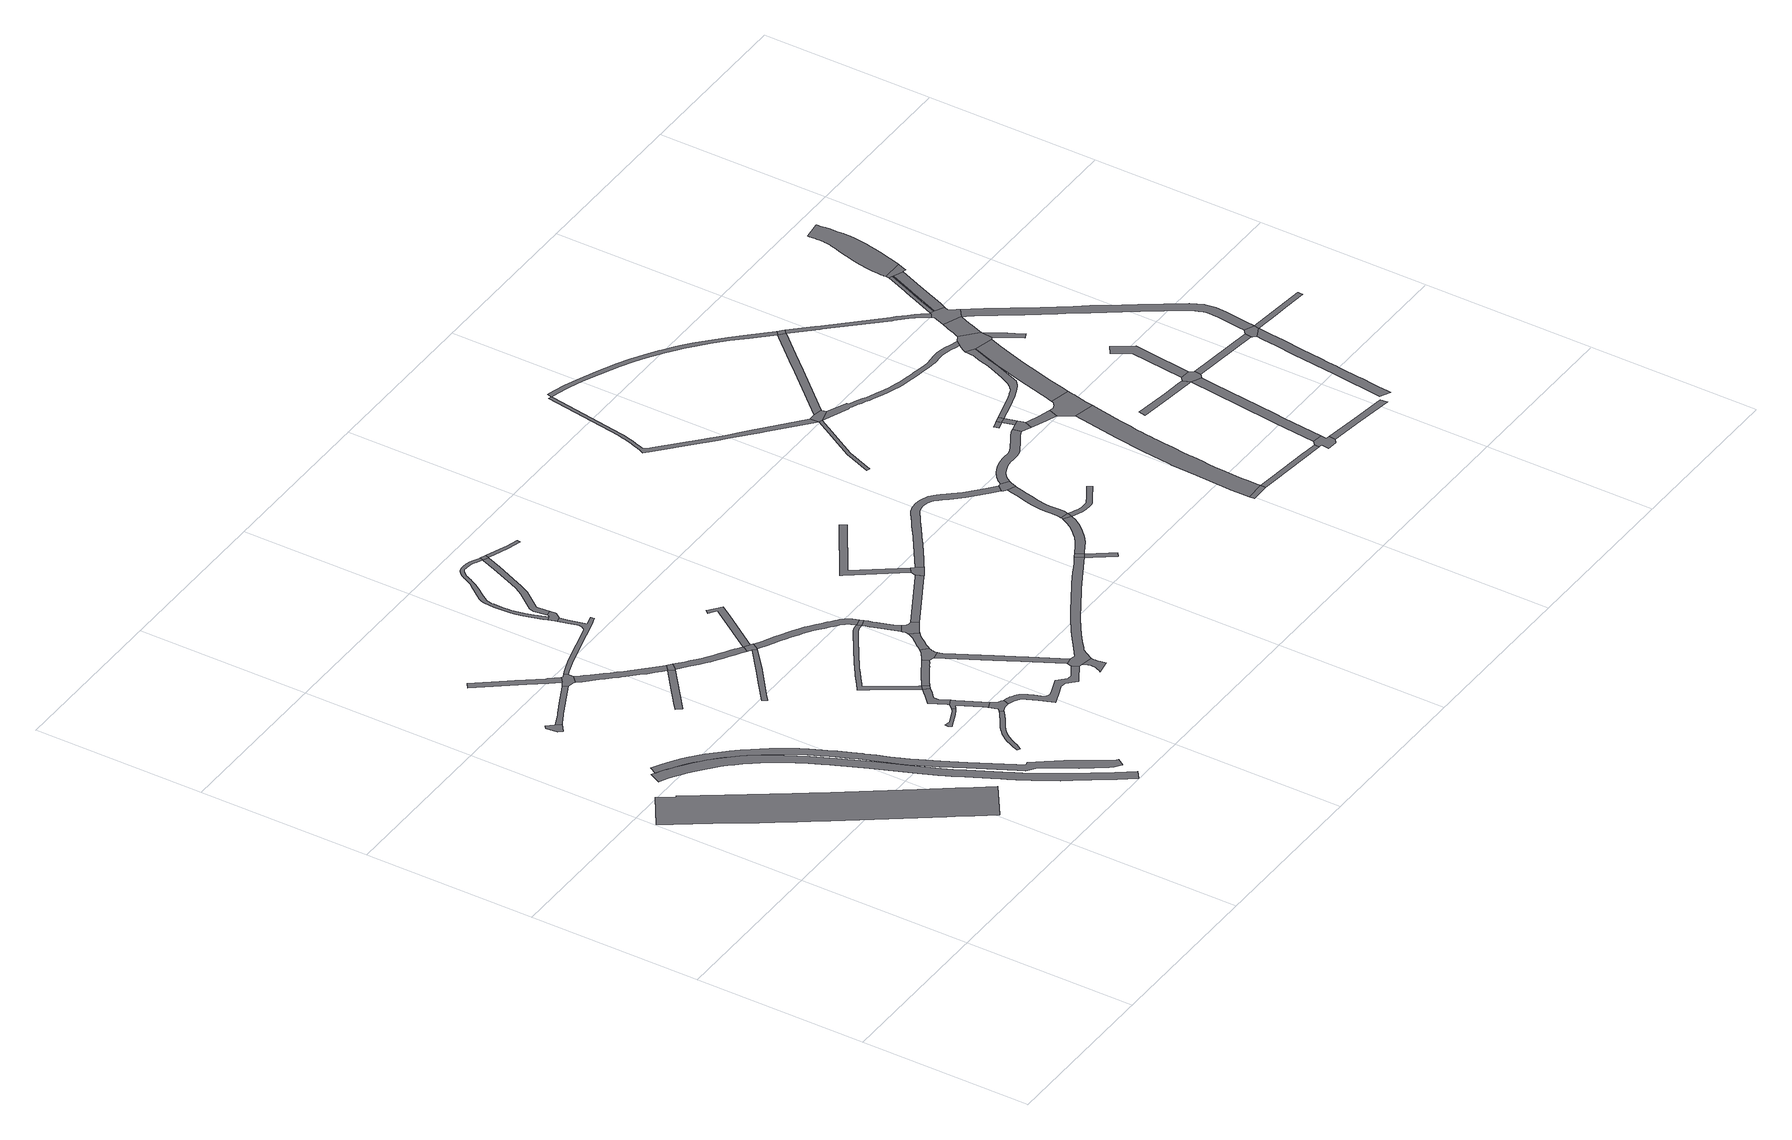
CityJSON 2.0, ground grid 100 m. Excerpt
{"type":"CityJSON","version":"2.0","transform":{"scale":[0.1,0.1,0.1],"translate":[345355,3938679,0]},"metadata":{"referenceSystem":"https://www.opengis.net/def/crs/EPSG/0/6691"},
"CityObjects":{
"road1":{"type":"Road","attributes":{"function":"1","RoadStructureAttribute.sectionType":"1"},"geometry":[{"type":"MultiSurface","lod":"1","boundaries":[[[0,1,2,3,4,5,6,7,8,9,10,11,12,13,14,15,16,17,18,19,20,21,22,23,24]]]}]},
"road2":{"type":"Road","geometry":[{"type":"MultiSurface","lod":"1","boundaries":[[[25,26,27,28,29,30]]]}]},
"road3":{"type":"Road","attributes":{"function":"1","RoadStructureAttribute.sectionType":"7"},"geometry":[{"type":"MultiSurface","lod":"1","boundaries":[[[31,32,33,34,35,36,37,38,39,40,41,42,43,44,45,46,47,48,49,50,51,52,53,54,55,56,57,58,59,60,61,62,63,64,65,66,67,68,69,70,71,72,73,74,75,76,77,78,79,80,81,82,83,84,85,86,87,88,89,90,91,92,93,94,95,96,97,98,99,100,101,102,103,104,105,106,107,108,109,110,111,112,113,114,115,116,117,118,119,120,121,122]]]}]},
"road4":{"type":"Road","attributes":{"RoadStructureAttribute.sectionType":"1"},"geometry":[{"type":"MultiSurface","lod":"1","boundaries":[[[123,124,125,126,127,128,129,130,131,132,133,134,135,136,137,138,139,140,141,142,143,144,145,146,147,148,149,150,151,152,153,154,155,156,157,158,159,160,161,162,163,164,165,166,167,168,169,170,171,172,173,174,175,176,177,178,179,180,181,182,183,184,185,186,187,188,189,190,191,192,193,194,195,196,197,198,199,200,201,202,203,204,205,206,207,208,209,210]]]}]},
"road5":{"type":"Road","attributes":{"RoadStructureAttribute.sectionType":"1"},"geometry":[{"type":"MultiSurface","lod":"1","boundaries":[[[26,211,212,213,214,215,216,217,218,219,220,27]]]}]},
"road6":{"type":"Road","attributes":{"RoadStructureAttribute.sectionType":"1"},"geometry":[{"type":"MultiSurface","lod":"1","boundaries":[[[221,222,223,224,225,226,227,228,229,230,231]]]}]},
"road7":{"type":"Road","geometry":[{"type":"MultiSurface","lod":"1","boundaries":[[[216,215,232,233,234,235,236,237,231,230]]]}]},
"road8":{"type":"Road","attributes":{"RoadStructureAttribute.sectionType":"1"},"geometry":[{"type":"MultiSurface","lod":"1","boundaries":[[[238,239,240,241,242,243,244]]]}]},
"road9":{"type":"Road","attributes":{"RoadStructureAttribute.sectionType":"1"},"geometry":[{"type":"MultiSurface","lod":"1","boundaries":[[[233,245,246,247,248,249,250,251,252,253,254,255,256,257,238,258,259,260,261,262,263,264,265,266,267,268,269,270,271,234]]]}]},
"road10":{"type":"Road","attributes":{"RoadStructureAttribute.sectionType":"1"},"geometry":[{"type":"MultiSurface","lod":"1","boundaries":[[[272,273,274,275,276,277,278,279,280,281,282,283,284,285,286,287,288,289,290,291,292,293,294,295,296,297,298,299,300,301,302,303,304,305]]]}]},
"road11":{"type":"Road","attributes":{"RoadStructureAttribute.sectionType":"1"},"geometry":[{"type":"MultiSurface","lod":"1","boundaries":[[[306,307,308,309,310,311,312,313,314,315,316,317,318]]]}]},
"road12":{"type":"Road","geometry":[{"type":"MultiSurface","lod":"1","boundaries":[[[319,320,258,238,244]]]}]},
"road13":{"type":"Road","attributes":{"RoadStructureAttribute.sectionType":"1"},"geometry":[{"type":"MultiSurface","lod":"1","boundaries":[[[321,322,323,324,325,326,327,328]]]}]},
"road14":{"type":"Road","geometry":[{"type":"MultiSurface","lod":"1","boundaries":[[[329,330,331,332,333,334,335,336,337,338,339,340,341,342,236,235,343,344,345,346,347,348,349,350,351,352,353]]]}]},
"road15":{"type":"Road","geometry":[{"type":"MultiSurface","lod":"1","boundaries":[[[317,354,355,356,357,358,359,360,361,318]]]}]},
"road16":{"type":"Road","attributes":{"RoadStructureAttribute.sectionType":"1"},"geometry":[{"type":"MultiSurface","lod":"1","boundaries":[[[362,363,364,365,361,360,366,367,368,369,370,371]]]}]},
"road17":{"type":"Road","attributes":{"RoadStructureAttribute.sectionType":"1"},"geometry":[{"type":"MultiSurface","lod":"1","boundaries":[[[372,373,374,375,376,377,378,379,380,381,382,383,384,385,320,319,386,387,388,389,390,391,392,393,394,395,396,397]]]}]},
"road18":{"type":"Road","geometry":[{"type":"MultiSurface","lod":"1","boundaries":[[[304,398,399,400,401,402,403,404,405,406,407,408,409,410,411,357,356,412,413,305]]]}]},
"road19":{"type":"Road","geometry":[{"type":"MultiSurface","lod":"1","boundaries":[[[370,414,415,371]]]}]},
"road20":{"type":"Road","geometry":[{"type":"MultiSurface","lod":"1","boundaries":[[[352,416,417,418,419,420,421,422,423,424,353]]]}]},
"road21":{"type":"Road","geometry":[{"type":"MultiSurface","lod":"1","boundaries":[[[425,372,397,321,328,426,427]]]}]},
"road22":{"type":"Road","attributes":{"RoadStructureAttribute.sectionType":"1"},"geometry":[{"type":"MultiSurface","lod":"1","boundaries":[[[428,429,430,431,432,433,434,435,436,437,438,439,440,441,442,443,444,445,446,447,448,449,450,451,452,453,371,415,454,455,456,457,458,459,460,461,462,463,464,465,466,467,468,469,470,471,472,473,474,475,476,477,478,479]]]}]},
"road23":{"type":"Road","attributes":{"RoadStructureAttribute.sectionType":"1"},"geometry":[{"type":"MultiSurface","lod":"1","boundaries":[[[414,480,481,482,483,484,485,486,487,488,489,490,491,492,493,494,495,496,497,498,499,415]]]}]},
"road24":{"type":"Road","attributes":{"RoadStructureAttribute.sectionType":"1"},"geometry":[{"type":"MultiSurface","lod":"1","boundaries":[[[402,500,501,502,503,504,505,506,507,508,509,510,511,512,513,514,515,516,517,518,519,520,521,522,523,524,525,526,527,528,529,530,531,532,533,534,535,536,537,538,539,540,541,542,543,544,545,403]]]}]},
"road25":{"type":"Road","attributes":{"RoadStructureAttribute.sectionType":"1"},"geometry":[{"type":"MultiSurface","lod":"1","boundaries":[[[546,547,548,549,550,551,552,553,554,555,556,557,558,559,560,561,562,563,564,565,566,567,568,569,570,571,572,573,574,575,576,577,578,579,580,581,582,583,584,585,586,423,422,587,588,589,590,591,592,593,594,595,596,597,598,599,600,601,602,603,604,605,606,607,608,609,610,611,612,613,614,615,616,617,618,619,620,621,622,623,624,625]]]}]},
"road26":{"type":"Road","attributes":{"RoadStructureAttribute.sectionType":"1"},"geometry":[{"type":"MultiSurface","lod":"1","boundaries":[[[626,627,628,629,630,631,632,633,372,425]]]}]},
"road27":{"type":"Road","attributes":{"RoadStructureAttribute.sectionType":"1"},"geometry":[{"type":"MultiSurface","lod":"1","boundaries":[[[634,635,636,637,638,639,640,641,419,418,642,643,644,645,646,647,648,649,650]]]}]},
"road28":{"type":"Road","geometry":[{"type":"MultiSurface","lod":"1","boundaries":[[[651,652,653,654,655,656,657,658,659,660,661,662,663,490,489,664]]]}]},
"road29":{"type":"Road","attributes":{"RoadStructureAttribute.sectionType":"1"},"geometry":[{"type":"MultiSurface","lod":"1","boundaries":[[[665,666,667,668,669,670,671,672,673,674,675,676,677,678,679,680,681,682,683,684,685,686,427,426,687,688,689,690,691,692,693,694,695,696,697,698,699,700,701,702,703,704,705,706,707,428,708]]]}]},
"road30":{"type":"Road","attributes":{"RoadStructureAttribute.sectionType":"1"},"geometry":[{"type":"MultiSurface","lod":"1","boundaries":[[[709,710,711,712,713,714,715,716,717,718,719,720,651,664]]]}]},
"road31":{"type":"Road","attributes":{"RoadStructureAttribute.sectionType":"1"},"geometry":[{"type":"MultiSurface","lod":"1","boundaries":[[[721,722,723,724,725,726,727,728,729,658,657,730,731,732,733,734,735,736,737,738,739,740,741,742]]]}]},
"road32":{"type":"Road","geometry":[{"type":"MultiSurface","lod":"1","boundaries":[[[743,744,745,746,747,748,749,750,751,752,753,754,755,756,757,758,759]]]}]},
"road33":{"type":"Road","geometry":[{"type":"MultiSurface","lod":"1","boundaries":[[[479,760,708,428]]]}]},
"road34":{"type":"Road","attributes":{"RoadStructureAttribute.sectionType":"1"},"geometry":[{"type":"MultiSurface","lod":"1","boundaries":[[[761,762,763,764,765,766,767,768,769,770,771,772,773,774,775,776,760,479]]]}]},
"road35":{"type":"Road","geometry":[{"type":"MultiSurface","lod":"1","boundaries":[[[650,649,777,778,546,625]]]}]},
"road36":{"type":"Road","geometry":[{"type":"MultiSurface","lod":"1","boundaries":[[[741,779,780,781,782,783,784,785,786,787,788,789,790,791,792,793,794,795,768,767,796,797,798,799,742]]]}]},
"road37":{"type":"Road","attributes":{"RoadStructureAttribute.sectionType":"1"},"geometry":[{"type":"MultiSurface","lod":"1","boundaries":[[[800,801,802,803,804,805,806,778,777]]]}]},
"road38":{"type":"Road","attributes":{"RoadStructureAttribute.sectionType":"1"},"geometry":[{"type":"MultiSurface","lod":"1","boundaries":[[[784,807,808,809,810,811,785]]]}]},
"road39":{"type":"Road","attributes":{"RoadStructureAttribute.sectionType":"1"},"geometry":[{"type":"MultiSurface","lod":"1","boundaries":[[[812,813,814,815,816,817,818,819,820,821,822,823,824,825,826,827,828,829,830,831,832,833,834,835,836,837,838,839,840,841,842,843,844,845,846,847,848,849,850,851,852,853,854,855,713,712,523,522,743,759]]]}]},
"road40":{"type":"Road","geometry":[{"type":"MultiSurface","lod":"1","boundaries":[[[856,810,809,857,858,859,860]]]}]},
"road41":{"type":"Road","attributes":{"RoadStructureAttribute.sectionType":"1"},"geometry":[{"type":"MultiSurface","lod":"1","boundaries":[[[861,862,863,864,865,866,856,860]]]}]},
"road42":{"type":"Road","geometry":[{"type":"MultiSurface","lod":"1","boundaries":[[[835,834,867,868]]]}]},
"road43":{"type":"Road","attributes":{"RoadStructureAttribute.sectionType":"1"},"geometry":[{"type":"MultiSurface","lod":"1","boundaries":[[[869,870,871,872,873,874,875,876,877,878,879,880,881,882,883,884,867,834]]]}]},
"road44":{"type":"Road","attributes":{"RoadStructureAttribute.sectionType":"1"},"geometry":[{"type":"MultiSurface","lod":"1","boundaries":[[[885,886,887,888,889,890,891,892,893,894,895,896,897,898,899,900,901,902,903,904,905,906,907,908,909,910,911,912,913,914,915,916,917,918,919,920,859,858,921,922,923,924,925,926,927,928,929,930,931,932,933,934,935,936,937,938,939,940,941,942,943,944,945,946,947,948,949,950,951,952,953,954,955,956,957]]]}]},
"road45":{"type":"Road","attributes":{"RoadStructureAttribute.sectionType":"1"},"geometry":[{"type":"MultiSurface","lod":"1","boundaries":[[[958,959,960,961,962,963,964,965,966,967,868,867,968,969,970,971,972,973,974,975]]]}]},
"road46":{"type":"Road","geometry":[{"type":"MultiSurface","lod":"1","boundaries":[[[976,977,978,979,958,975]]]}]},
"road47":{"type":"Road","attributes":{"RoadStructureAttribute.sectionType":"1"},"geometry":[{"type":"MultiSurface","lod":"1","boundaries":[[[980,981,982,983,984,985,986,987,978,977,988,989,990,991,992,993,994,995,996,997,998]]]}]},
"road48":{"type":"Road","attributes":{"RoadStructureAttribute.sectionType":"1"},"geometry":[{"type":"MultiSurface","lod":"1","boundaries":[[[999,1000,1001,1002,1003,1004,1005,1006,1007,1008,1009,1010,1011,1012,1013,1014,1015,1016,1017,1018,1019,1020,976,975]]]}]},
"road49":{"type":"Road","geometry":[{"type":"MultiSurface","lod":"1","boundaries":[[[997,1021,1022,1023,1024,957,956,1025,998]]]}]},
"road50":{"type":"Road","attributes":{"RoadStructureAttribute.sectionType":"1"},"geometry":[{"type":"MultiSurface","lod":"1","boundaries":[[[1026,1027,1028,1029,1030,1031]]]}]},
"road51":{"type":"Road","attributes":{"RoadStructureAttribute.sectionType":"1"},"geometry":[{"type":"MultiSurface","lod":"1","boundaries":[[[1023,1032,1033,1034,1035,1036,1037,1038,1039,1040,1041,1042,1043,1044,1045,1046,1047,1048,1049,1050,1051,1052,1053,1054,1055,1056,1057,1058,1059,1060,1061,1062,1063,1064,1065,1066,1067,1068,1069,1070,1071,1072,1073,1074,1075,1024]]]}]},
"road52":{"type":"Road","geometry":[{"type":"MultiSurface","lod":"1","boundaries":[[[1076,1077,1078,1079]]]}]},
"road53":{"type":"Road","geometry":[{"type":"MultiSurface","lod":"1","boundaries":[[[1080,1081,1082,1083,1026,1031]]]}]},
"road54":{"type":"Road","attributes":{"RoadStructureAttribute.sectionType":"1"},"geometry":[{"type":"MultiSurface","lod":"1","boundaries":[[[1084,1085,1086,1087,1088,1089,1090,1091,1092,1093,1094,1095,1096,1097,1098,1099,1100,1101,1102,1103,1104,1105,1026,1083,1106,1107,1108,1109,1110,1111,1112,1113,1114,1115,1116,1117,1118,1119,1120,1121,1122,1123,1124,1125,1126,1127,1128,1129,1130,1131,1132,1133,1134,1135,1136,1137,1138,1139,1140,1141,1142,1143,1144,1145,1146,1147,1148,1149,1150,1151,1152,1153,1154,1155,1156,1157,1158,1159,1160,1161,1162,1163,1164,1165,1166,1133]]]}]},
"road55":{"type":"Road","geometry":[{"type":"MultiSurface","lod":"1","boundaries":[[[1167,1168,1169,1170,1171,1172]]]}]},
"road56":{"type":"Road","geometry":[{"type":"MultiSurface","lod":"1","boundaries":[[[1173,1174,1175,1176,1055,1054,1177,1178]]]}]},
"road57":{"type":"Road","attributes":{"function":"3","RoadStructureAttribute.sectionType":"1"},"geometry":[{"type":"MultiSurface","lod":"1","boundaries":[[[1179,1180,1181,1182,1183,1184,1185,1186,1076,1079,1187,1188,1189,1190,1191,1192,1193,1194,1195,1196,1197,1198,1199,1200,1201,1202,1203,1204,1205,1206,1207,1208,1209,1210,1211,1212,1213,1214,1215]]]}]},
"road58":{"type":"Road","attributes":{"RoadStructureAttribute.sectionType":"1"},"geometry":[{"type":"MultiSurface","lod":"1","boundaries":[[[1216,1171,1175,1174]]]}]},
"road59":{"type":"Road","geometry":[{"type":"MultiSurface","lod":"1","boundaries":[[[1171,1216,1217,1218,1172]]]}]},
"road60":{"type":"Road","attributes":{"RoadStructureAttribute.sectionType":"1"},"geometry":[{"type":"MultiSurface","lod":"1","boundaries":[[[1219,1220,1221,1079,1078,1222,1223,1224]]]}]},
"road61":{"type":"Road","attributes":{"RoadStructureAttribute.sectionType":"1"},"geometry":[{"type":"MultiSurface","lod":"1","boundaries":[[[1177,1225,1226,1227,1228,1229,1230,1178]]]}]},
"road62":{"type":"Road","attributes":{"RoadStructureAttribute.sectionType":"1"},"geometry":[{"type":"MultiSurface","lod":"1","boundaries":[[[1231,1232,1233,1234,1235,1236,1237,1238,1239,1240,1241,1242,1243,1244,1245,1246,1247,1248,1249,1250,1251,1252,1253,1254,1255,1256,1257,1258,1259,1260,1261,1262,1263,1264,1265,1266,1267,1268,1269,1270,1271,1272,1273,1274,1275,1276,1277,1278,1279,1280,1281,1282,1283,1284,1285,1286,1287,1288,1289,1080,1031]]]}]},
"road63":{"type":"Road","geometry":[{"type":"MultiSurface","lod":"1","boundaries":[[[1290,1291,1292,1293,1294,1295,1296,1297,1227,1226,1215,1214,1298,1299,1300,1301,1302]]]}]},
"road64":{"type":"Road","geometry":[{"type":"MultiSurface","lod":"1","boundaries":[[[1223,1303,1304,1305,1306,1307,1308,1309,1310,1311,1224]]]}]},
"road65":{"type":"Road","attributes":{"RoadStructureAttribute.sectionType":"1"},"geometry":[{"type":"MultiSurface","lod":"1","boundaries":[[[1312,1313,1314,1315,1316,1317,1318,1319,1320,1321,1322,1323,1324,1325,1326,1327,1328,1329,1330,1331,1332,1333,1334,1335,1336,1337,1338,1217,1216,1339,1340,1341,1342,1343,1344,1345,1346,1347,1348,1349,1350,1351,1352,1353,1354,1355,1356,1357,1358]]]}]},
"road66":{"type":"Road","attributes":{"RoadStructureAttribute.sectionType":"1"},"geometry":[{"type":"MultiSurface","lod":"1","boundaries":[[[1359,1360,1361,1362,1363,1364,1365,1366,1367,1368,1369,1370,1371,1311,1310,1372,1373,1374,1375,1367,1376]]]}]},
"road67":{"type":"Road","attributes":{"RoadStructureAttribute.sectionType":"1"},"geometry":[{"type":"MultiSurface","lod":"1","boundaries":[[[1377,1378,1379,1082,1081,1380,1381,1382,1383,1384,1385,1386,1387,1388,1389,1390,1391,1392,1393,1394,1395,1396,1397,1398,1399,1400,1401,1382,1149]]]}]},
"road68":{"type":"Road","geometry":[{"type":"MultiSurface","lod":"1","boundaries":[[[1382,1401,1150,1149]]]}]},
"road69":{"type":"Road","attributes":{"function":"3","RoadStructureAttribute.sectionType":"1"},"geometry":[{"type":"MultiSurface","lod":"1","boundaries":[[[1402,1403,1404,1405,1406,1407,1408,1302,1301,1409,1410,1411,1412,1413,1414,1415]]]}]},
"road70":{"type":"Road","attributes":{"RoadStructureAttribute.sectionType":"1"},"geometry":[{"type":"MultiSurface","lod":"1","boundaries":[[[1416,1307,1306,1417,1418,1419]]]}]},
"road71":{"type":"Road","geometry":[{"type":"MultiSurface","lod":"1","boundaries":[[[1420,1421,1422,1261,1260,1423,1312,1358,1402,1415]]]}]},
"road72":{"type":"Road","geometry":[{"type":"MultiSurface","lod":"1","boundaries":[[[1424,1376,1367,1375,1425,1426,1427]]]}]},
"road73":{"type":"Road","attributes":{"RoadStructureAttribute.sectionType":"1"},"geometry":[{"type":"MultiSurface","lod":"1","boundaries":[[[1428,1429,1430,1431,1432,1433,1424,1427]]]}]},
"road74":{"type":"Road","attributes":{"RoadStructureAttribute.sectionType":"1"},"geometry":[{"type":"MultiSurface","lod":"1","boundaries":[[[1420,1434,1435,1436,1437,1438,1439,1421]]]}]},
"road75":{"type":"Road","geometry":[{"type":"MultiSurface","lod":"1","boundaries":[[[1440,1441,1442,1443,1444,1445,1446,1447,1448,1449,1450,1392,1391]]]}]},
"road76":{"type":"Road","attributes":{"RoadStructureAttribute.sectionType":"1"},"geometry":[{"type":"MultiSurface","lod":"1","boundaries":[[[1451,1452,1426,1425]]]}]},
"road77":{"type":"Road","attributes":{"RoadStructureAttribute.sectionType":"1"},"geometry":[{"type":"MultiSurface","lod":"1","boundaries":[[[1453,1454,1455,1456,1457,1458,1459,1460,1461,1462,1463,1464,1465,1466,1467,1468,1469,1470,1471,1472,1473,1474,1475,1476,1477,1478,1479,1480,1481,1482,1443,1442,1441,1483,1484,1485,1486,1422,1421,1487,1488,1489,1490,1491,1442,1492,1493,1494,1495,1496,1497,1498,1499,1500,1501,1502,1503,1504,1505,1506,1507,1508,1509,1510,1511,1512,1513,1514,1515,1516,1517,1518,1519,1520,1521]]]}]},
"road78":{"type":"Road","attributes":{"RoadStructureAttribute.sectionType":"1"},"geometry":[{"type":"MultiSurface","lod":"1","boundaries":[[[1522,1523,1524,1525,1526,1527,1528,1529,1530,1531,1532,1533,1534,1535,1536,1537,1538,1539,1540,1541,1542,1543,1544,1545,1546,1547]]]}]},
"road79":{"type":"Road","attributes":{"RoadStructureAttribute.sectionType":"1"},"geometry":[{"type":"MultiSurface","lod":"1","boundaries":[[[1548,1549,1550,1551,1552,1450,1449,1553,1554,1555,1556]]]}]},
"road80":{"type":"Road","attributes":{"function":"3","RoadStructureAttribute.sectionType":"7"},"geometry":[{"type":"MultiSurface","lod":"1","boundaries":[[[1557,1558,1559,1448,1447,1560,1561,1562,1563]]]}]},
"road81":{"type":"Road","geometry":[{"type":"MultiSurface","lod":"1","boundaries":[[[1562,1564,1565,1566,1567,1568,1569,1548,1556,1563]]]}]},
"road82":{"type":"Road","geometry":[{"type":"MultiSurface","lod":"1","boundaries":[[[1521,1452,1451,1570,1536,1535,1453]]]}]},
"road83":{"type":"Road","geometry":[{"type":"MultiSurface","lod":"1","boundaries":[[[1571,1572,1573,1574,1575,1576,1577,1578,1579,1580,1581,1582,1583,1584,1585,1586,1587,1588,1589,1590,1591,1592,1593,1594,1595,1596,1597,1598,1599,1600,1601,1602,1603,1604,1605,1606,1607,1608,1569,1568,1609,1610,1611,1612,1613,1614,1615,1616,1617,1618,1619,1620,1621,1622,1623,1624,1625,1626,1627,1628,1629]]]}]},
"road84":{"type":"Road","attributes":{"RoadStructureAttribute.sectionType":"1"},"geometry":[{"type":"MultiSurface","lod":"1","boundaries":[[[1535,1630,1631,1632,1633,1634,1453]]]}]}
},
"vertices":[
[10,1883,0],[57,1811,0],[170,1643,0],[277,1485,0],[304,1444,0],[393,1314,0],[413,1285,0],[495,1169,0],[513,1143,0],[856,660,0],[883,623,0],[940,543,0],[1017,439,0],[1216,578,0],[1145,675,0],[1090,752,0],[975,910,0],[844,1094,0],[720,1271,0],[657,1361,0],[607,1434,0],[413,1719,0],[271,1928,0],[263,1922,0],[204,2011,0],
[428,2709,0],[477,2745,0],[455,2774,0],[419,2813,0],[404,2800,0],[411,2732,0],
[326,2066,0],[344,2057,0],[380,2038,0],[407,2022,0],[436,2003,0],[468,1981,0],[498,1959,0],[531,1932,0],[573,1896,0],[603,1869,0],[630,1842,0],[655,1815,0],[683,1784,0],[714,1746,0],[739,1714,0],[765,1678,0],[795,1632,0],[804,1617,0],[836,1558,0],[866,1500,0],[896,1440,0],[903,1425,0],[926,1376,0],[938,1348,0],[962,1295,0],[996,1213,0],[1043,1097,0],[1081,1007,0],[1135,885,0],[1137,880,0],[1163,823,0],[1194,761,0],[1255,640,0],[1278,595,0],[1292,568,0],[1315,526,0],[1353,458,0],[1387,399,0],[1396,384,0],[1429,330,0],[1463,278,0],[1517,199,0],[1566,129,0],[1593,91,0],[1656,2,0],[1705,37,0],[1642,126,0],[1638,131,0],[1566,233,0],[1513,311,0],[1480,362,0],[1447,415,0],[1405,488,0],[1380,533,0],[1367,555,0],[1365,558,0],[1360,569,0],[1335,615,0],[1331,623,0],[1247,788,0],[1217,849,0],[1192,905,0],[1137,1031,0],[1099,1120,0],[1052,1237,0],[1017,1318,0],[1012,1329,0],[980,1401,0],[963,1438,0],[950,1466,0],[920,1527,0],[889,1586,0],[856,1646,0],[829,1692,0],[805,1731,0],[781,1766,0],[757,1799,0],[733,1830,0],[702,1866,0],[672,1898,0],[643,1928,0],[614,1955,0],[585,1980,0],[554,2005,0],[519,2031,0],[478,2059,0],[440,2085,0],[426,2093,0],[403,2107,0],[378,2120,0],[373,2123,0],[357,2131,0],
[424,2096,0],[433,2091,0],[463,2072,0],[494,2052,0],[528,2028,0],[556,2007,0],[587,1981,0],[618,1954,0],[650,1923,0],[678,1894,0],[703,1866,0],[740,1823,0],[772,1784,0],[800,1746,0],[827,1707,0],[857,1663,0],[889,1612,0],[905,1584,0],[926,1543,0],[955,1484,0],[975,1441,0],[988,1413,0],[1016,1346,0],[1025,1326,0],[1042,1285,0],[1064,1227,0],[1089,1161,0],[1109,1108,0],[1128,1064,0],[1148,1021,0],[1199,918,0],[1263,795,0],[1386,563,0],[1393,549,0],[1405,527,0],[1450,493,0],[1463,479,0],[1499,421,0],[1569,306,0],[1657,179,0],[1675,160,0],[1709,134,0],[1710,133,0],[1741,174,0],[1733,182,0],[1720,196,0],[1701,219,0],[1684,247,0],[1585,408,0],[1525,483,0],[1523,486,0],[1468,557,0],[1449,550,0],[1425,597,0],[1308,818,0],[1244,941,0],[1193,1043,0],[1174,1084,0],[1155,1127,0],[1135,1178,0],[1111,1245,0],[1088,1303,0],[1085,1311,0],[1062,1366,0],[1033,1433,0],[1025,1452,0],[1000,1506,0],[971,1565,0],[949,1608,0],[931,1638,0],[899,1690,0],[869,1736,0],[840,1776,0],[811,1814,0],[778,1855,0],[741,1899,0],[715,1928,0],[685,1959,0],[652,1990,0],[619,2019,0],[599,2036,0],[587,2046,0],[557,2069,0],[522,2093,0],[490,2115,0],[449,2139,0],[404,2165,0],[379,2121,0],
[484,2750,0],[548,2783,0],[556,2788,0],[574,2797,0],[767,2892,0],[752,2920,0],[706,2896,0],[622,2854,0],[542,2814,0],[534,2809,0],
[767,3017,0],[763,3022,0],[700,3103,0],[664,3149,0],[641,3179,0],[513,3343,0],[482,3319,0],[667,3080,0],[737,2991,0],[780,2935,0],[813,2963,0],
[807,2886,0],[814,2878,0],[852,2915,0],[855,2947,0],[846,2970,0],[819,2956,0],
[1153,2533,0],[1024,2431,0],[973,2390,0],[935,2360,0],[891,2324,0],[916,2293,0],[1178,2502,0],
[840,2852,0],[915,2775,0],[923,2766,0],[947,2739,0],[972,2713,0],[980,2704,0],[996,2688,0],[1021,2662,0],[1048,2635,0],[1069,2613,0],[1075,2607,0],[1103,2580,0],[1131,2553,0],[1187,2563,0],[1162,2586,0],[1134,2612,0],[1107,2639,0],[1080,2666,0],[1053,2694,0],[1029,2719,0],[1004,2744,0],[980,2770,0],[957,2796,0],[927,2830,0],[897,2865,0],[890,2874,0],[879,2886,0],
[1752,903,0],[1730,887,0],[1705,870,0],[1676,852,0],[1656,838,0],[1633,820,0],[1618,807,0],[1605,794,0],[1592,777,0],[1580,760,0],[1569,740,0],[1557,717,0],[1555,712,0],[1545,690,0],[1533,659,0],[1547,650,0],[1568,680,0],[1579,706,0],[1591,728,0],[1602,747,0],[1612,762,0],[1615,766,0],[1624,777,0],[1635,789,0],[1649,801,0],[1670,817,0],[1685,828,0],[1690,831,0],[1719,849,0],[1745,867,0],[1767,884,0],[1777,892,0],[1778,893,0],[1762,912,0],
[1639,1119,0],[1630,1113,0],[1555,1079,0],[1544,1077,0],[1516,1082,0],[1516,1064,0],[1524,1046,0],[1549,1058,0],[1601,1078,0],[1644,1099,0],[1653,1105,0],[1661,1111,0],[1650,1128,0],
[1183,2507,0],[1213,2541,0],
[1532,2259,0],[1396,2150,0],[1298,2073,0],[1192,1990,0],[1211,1966,0],[1232,1983,0],[1415,2126,0],[1548,2240,0],
[1224,3179,0],[1237,3132,0],[1237,3120,0],[1237,3115,0],[1235,3103,0],[1233,3099,0],[1228,3090,0],[1225,3085,0],[1217,3080,0],[1195,3074,0],[1090,3047,0],[1058,3038,0],[956,3011,0],[872,2980,0],[880,2957,0],[964,2987,0],[1014,3000,0],[1096,3022,0],[1274,3068,0],[1331,3089,0],[1325,3108,0],[1270,3093,0],[1246,3198,0],[1236,3242,0],[1208,3234,0],
[1687,1129,0],[1750,1001,0],[1759,977,0],[1799,992,0],[1741,1110,0],[1721,1151,0],[1711,1173,0],[1675,1155,0],
[1692,1323,0],[1670,1302,0],[1625,1258,0],[1671,1164,0],[1682,1231,0],[1685,1261,0],[1698,1273,0],[1720,1294,0],[1741,1314,0],[1712,1342,0],
[1529,2314,0],[1504,2331,0],[1490,2341,0],[1475,2350,0],[1446,2369,0],[1416,2387,0],[1408,2392,0],[1387,2405,0],[1359,2424,0],[1335,2441,0],[1312,2459,0],[1289,2478,0],[1265,2497,0],[1239,2519,0],[1210,2484,0],[1237,2462,0],[1260,2443,0],[1284,2424,0],[1309,2405,0],[1333,2387,0],[1363,2367,0],[1392,2349,0],[1422,2330,0],[1451,2312,0],[1479,2294,0],[1508,2275,0],
[1792,901,0],[1798,903,0],[1809,905,0],[1826,906,0],[1840,905,0],[1854,942,0],[1848,945,0],[1842,948,0],[1836,951,0],[1831,954,0],[1829,955,0],[1822,962,0],[1814,972,0],[1806,982,0],[1778,926,0],[1773,922,0],
[1761,1331,0],[1735,1362,0],
[1260,3275,0],[1262,3283,0],[1260,3310,0],[1227,3309,0],[1226,3300,0],[1223,3296,0],[1217,3290,0],[1192,3281,0],[1205,3246,0],
[1563,2292,0],[1554,2245,0],[1578,2283,0],
[1999,1922,0],[1987,1920,0],[1974,1918,0],[1960,1915,0],[1946,1910,0],[1936,1905,0],[1927,1898,0],[1918,1892,0],[1910,1887,0],[1888,1872,0],[1881,1868,0],[1865,1857,0],[1843,1843,0],[1833,1837,0],[1820,1828,0],[1814,1824,0],[1785,1805,0],[1750,1782,0],[1716,1759,0],[1681,1735,0],[1644,1708,0],[1633,1700,0],[1608,1681,0],[1571,1653,0],[1529,1622,0],[1563,1570,0],[1728,1373,0],[1629,1523,0],[1594,1577,0],[1566,1619,0],[1586,1633,0],[1622,1661,0],[1659,1688,0],[1662,1690,0],[1696,1715,0],[1730,1738,0],[1764,1761,0],[1799,1784,0],[1818,1797,0],[1834,1807,0],[1856,1822,0],[1879,1837,0],[1901,1851,0],[1924,1866,0],[1933,1872,0],[1941,1878,0],[1949,1883,0],[1956,1887,0],[1967,1891,0],[1978,1893,0],[1991,1895,0],[2008,1898,0],
[1763,1333,0],[1785,1348,0],[1808,1364,0],[1833,1379,0],[1858,1395,0],[1879,1407,0],[1896,1417,0],[1900,1420,0],[1922,1433,0],[1941,1446,0],[1922,1481,0],[1901,1467,0],[1886,1458,0],[1880,1454,0],[1858,1442,0],[1837,1429,0],[1812,1413,0],[1787,1398,0],[1762,1381,0],[1738,1364,0],
[1852,901,0],[1864,897,0],[1873,895,0],[1879,893,0],[1888,888,0],[1897,883,0],[1904,878,0],[1909,874,0],[1914,868,0],[1919,859,0],[1925,847,0],[1931,835,0],[1937,820,0],[1943,805,0],[1949,789,0],[1979,706,0],[2063,739,0],[2102,753,0],[2112,757,0],[2142,752,0],[2196,704,0],[2210,712,0],[2304,768,0],[2286,804,0],[2213,760,0],[2190,762,0],[2164,786,0],[2137,810,0],[2054,778,0],[2022,766,0],[1995,778,0],[1986,802,0],[1980,819,0],[1974,835,0],[1967,851,0],[1961,865,0],[1954,878,0],[1947,890,0],[1938,902,0],[1929,910,0],[1918,917,0],[1906,924,0],[1895,930,0],[1885,933,0],[1875,936,0],[1864,939,0],
[1455,3856,0],[1450,3858,0],[1412,3877,0],[1397,3884,0],[1372,3889,0],[1352,3891,0],[1348,3891,0],[1326,3891,0],[1312,3887,0],[1301,3880,0],[1293,3872,0],[1285,3864,0],[1278,3856,0],[1272,3846,0],[1267,3837,0],[1263,3828,0],[1259,3819,0],[1254,3809,0],[1252,3806,0],[1249,3799,0],[1244,3790,0],[1239,3781,0],[1232,3771,0],[1229,3768,0],[1223,3761,0],[1214,3750,0],[1205,3740,0],[1199,3733,0],[1155,3674,0],[1146,3656,0],[1140,3642,0],[1139,3629,0],[1135,3572,0],[1142,3476,0],[1142,3475,0],[1146,3446,0],[1155,3407,0],[1161,3380,0],[1165,3363,0],[1183,3306,0],[1188,3293,0],[1189,3365,0],[1183,3381,0],[1174,3411,0],[1167,3446,0],[1161,3483,0],[1160,3498,0],[1158,3538,0],[1158,3589,0],[1158,3596,0],[1161,3619,0],[1162,3623,0],[1165,3631,0],[1168,3640,0],[1196,3683,0],[1227,3722,0],[1240,3742,0],[1244,3749,0],[1258,3773,0],[1260,3777,0],[1261,3780,0],[1267,3790,0],[1272,3800,0],[1276,3810,0],[1281,3819,0],[1285,3828,0],[1289,3836,0],[1295,3844,0],[1300,3851,0],[1307,3858,0],[1313,3864,0],[1320,3868,0],[1329,3871,0],[1343,3871,0],[1351,3871,0],[1369,3869,0],[1390,3864,0],[1403,3858,0],[1413,3852,0],[1447,3836,0],
[1714,2508,0],[1765,2581,0],[1695,2637,0],[1691,2640,0],[1675,2620,0],[1700,2601,0],[1719,2586,0],[1705,2565,0],
[1446,3834,0],[1410,3745,0],[1349,3601,0],[1334,3567,0],[1307,3518,0],[1222,3410,0],[1217,3400,0],[1216,3384,0],[1251,3385,0],[1252,3391,0],[1252,3392,0],[1336,3498,0],[1366,3552,0],[1379,3584,0],[1442,3731,0],[1478,3821,0],[1447,3834,0],
[2017,1447,0],[2016,1451,0],[2016,1461,0],[2018,1471,0],[2020,1481,0],[2022,1490,0],[2027,1501,0],[1988,1534,0],[1985,1530,0],[1970,1515,0],[1958,1506,0],[1946,1497,0],[1934,1489,0],[1969,1439,0],
[2035,1951,0],[2027,1968,0],[2018,1985,0],[2008,2001,0],[1991,2020,0],[1984,2026,0],[1973,2035,0],[1955,2049,0],[1937,2062,0],[1914,2081,0],[1890,2100,0],[1865,2119,0],[1840,2137,0],[1812,2155,0],[1783,2171,0],[1761,2183,0],[1754,2187,0],[1726,2203,0],[1691,2222,0],[1656,2240,0],[1622,2257,0],[1589,2276,0],[1567,2237,0],[1601,2218,0],[1636,2200,0],[1670,2182,0],[1704,2164,0],[1732,2148,0],[1760,2132,0],[1770,2127,0],[1788,2116,0],[1815,2099,0],[1839,2082,0],[1862,2065,0],[1886,2046,0],[1909,2027,0],[1927,2013,0],[1945,2000,0],[1960,1987,0],[1972,1974,0],[1980,1962,0],[1987,1948,0],[1994,1933,0],[2042,1935,0],
[2029,1329,0],[2115,1169,0],[2183,1043,0],[2295,834,0],[2336,843,0],[2234,1032,0],[2228,1044,0],[2149,1189,0],[2025,1421,0],[2022,1428,0],[2020,1436,0],[2018,1444,0],
[2071,1650,0],[2067,1642,0],[2063,1634,0],[2055,1620,0],[2046,1607,0],[2036,1594,0],[2026,1581,0],[2013,1564,0],[1999,1547,0],[2032,1511,0],[2039,1521,0],[2044,1532,0],[2048,1537,0],[2061,1554,0],[2071,1566,0],[2082,1580,0],[2091,1593,0],[2100,1601,0],[2102,1602,0],[2112,1612,0],[2113,1613,0],[2074,1659,0],
[2329,765,0],[2339,746,0],[2341,738,0],[2343,729,0],[2344,720,0],[2344,709,0],[2342,699,0],[2340,689,0],[2337,679,0],[2330,665,0],[2322,652,0],[2404,669,0],[2397,701,0],[2396,714,0],[2394,727,0],[2394,740,0],[2395,752,0],
[2050,1912,0],
[2013,1878,0],[2019,1856,0],[2026,1833,0],[2037,1799,0],[2049,1765,0],[2061,1732,0],[2073,1699,0],[2115,1725,0],[2111,1731,0],[2106,1738,0],[2103,1747,0],[2091,1781,0],[2080,1814,0],[2069,1846,0],[2063,1868,0],[2057,1890,0],
[1480,3824,0],[1487,3844,0],
[2123,1621,0],[2134,1629,0],[2147,1638,0],[2160,1646,0],[2173,1654,0],[2187,1661,0],[2165,1701,0],[2159,1700,0],[2153,1699,0],[2147,1699,0],[2142,1700,0],[2138,1702,0],[2133,1705,0],[2129,1708,0],[2125,1712,0],[2120,1718,0],[2115,1724,0],[2074,1691,0],[2075,1683,0],[2076,1675,0],[2076,1667,0],
[1516,3811,0],[1595,3781,0],[1607,3778,0],[1678,3756,0],[1682,3775,0],[1610,3798,0],[1602,3800,0],
[2331,1741,0],[2527,1848,0],[2536,1853,0],[2520,1896,0],[2505,1887,0],
[2399,763,0],[2405,773,0],[2411,782,0],[2418,794,0],[2435,823,0],[2450,834,0],[2495,870,0],[2541,904,0],[2586,937,0],[2609,951,0],[2633,968,0],[2682,999,0],[2731,1029,0],[2780,1059,0],[2823,1084,0],[2866,1109,0],[2909,1134,0],[2953,1159,0],[2991,1180,0],[3023,1197,0],[3029,1201,0],[3068,1222,0],[3105,1243,0],[3081,1287,0],[3043,1265,0],[3005,1244,0],[2988,1235,0],[2966,1224,0],[2928,1202,0],[2885,1178,0],[2841,1153,0],[2798,1127,0],[2754,1101,0],[2705,1071,0],[2655,1041,0],[2606,1010,0],[2558,978,0],[2541,966,0],[2511,944,0],[2465,909,0],[2444,893,0],[2419,874,0],[2367,834,0],[2366,834,0],
[2526,1923,0],[2565,1869,0],[2597,1891,0],[2571,1928,0],[2558,1946,0],
[2366,2208,0],[2693,2416,0],[2671,2450,0],[2309,2219,0],[2308,2218,0],[2317,2207,0],
[3131,1258,0],[3107,1301,0],
[3117,1226,0],[3129,1207,0],[3142,1189,0],[3155,1171,0],[3168,1153,0],[3181,1135,0],[3193,1118,0],[3206,1100,0],[3230,1118,0],[3218,1136,0],[3205,1153,0],[3192,1170,0],[3179,1188,0],[3167,1206,0],[3154,1224,0],[3141,1243,0],
[3337,1982,0],[3292,2021,0],[3247,2062,0],[3205,2105,0],[3205,2106,0],[3192,2120,0],[3188,2125,0],[3180,2135,0],[3167,2150,0],[3154,2164,0],[3143,2175,0],[3132,2185,0],[3120,2194,0],[3108,2201,0],[3095,2207,0],[3082,2211,0],[3068,2214,0],[3054,2216,0],[3040,2217,0],[3026,2217,0],[3012,2216,0],[2998,2215,0],[2986,2210,0],[2970,2205,0],[2945,2190,0],[2919,2172,0],[2895,2154,0],[2866,2135,0],[2860,2131,0],[2839,2115,0],[2811,2094,0],[2793,2081,0],[2784,2074,0],[2732,2038,0],[2680,2002,0],[2627,1966,0],[2608,1899,0],[2653,1929,0],[2705,1965,0],[2758,2001,0],[2761,2003,0],[2810,2038,0],[2838,2058,0],[2844,2063,0],[2865,2078,0],[2892,2098,0],[2920,2117,0],[2946,2135,0],[2969,2152,0],[2989,2164,0],[3008,2171,0],[3016,2172,0],[3027,2172,0],[3037,2172,0],[3049,2171,0],[3060,2169,0],[3071,2167,0],[3080,2164,0],[3087,2161,0],[3095,2157,0],[3103,2151,0],[3112,2142,0],[3122,2132,0],[3134,2120,0],[3145,2106,0],[3158,2091,0],[3160,2089,0],[3172,2074,0],[3216,2030,0],[3262,1988,0],[3307,1948,0],[3358,1902,0],[3388,1936,0],
[3325,1511,0],[3309,1475,0],[3289,1447,0],[3284,1439,0],[3254,1406,0],[3237,1389,0],[3223,1375,0],[3190,1350,0],[3155,1328,0],[3118,1308,0],[3142,1264,0],[3180,1285,0],[3219,1309,0],[3256,1338,0],[3290,1371,0],[3323,1408,0],[3352,1450,0],[3368,1484,0],
[3379,1513,0],[3377,1514,0],[3328,1523,0],[3327,1513,0],
[3377,1855,0],[3368,1816,0],[3355,1762,0],[3343,1709,0],[3334,1655,0],[3332,1619,0],[3333,1583,0],[3333,1547,0],[3383,1542,0],[3383,1583,0],[3383,1619,0],[3384,1650,0],[3392,1700,0],[3403,1751,0],[3415,1799,0],[3416,1804,0],[3429,1858,0],[3430,1861,0],[3383,1880,0],
[3387,1474,0],[3408,1465,0],[3427,1458,0],[3446,1453,0],[3462,1451,0],[3484,1450,0],[3502,1451,0],[3518,1454,0],[3529,1460,0],[3558,1478,0],[3641,1529,0],[3625,1554,0],[3543,1503,0],[3514,1486,0],[3508,1483,0],[3499,1481,0],[3484,1480,0],[3465,1481,0],[3452,1483,0],[3435,1487,0],[3419,1493,0],[3400,1501,0],
[3440,1886,0],[3443,1893,0],[3451,1910,0],[3410,1939,0],[3367,1894,0],
[3363,3007,0],[3203,2738,0],[3140,2581,0],[3159,2574,0],[3221,2730,0],[3382,3000,0],
[3464,1932,0],[3481,1951,0],[3500,1965,0],[3522,1976,0],[3545,1984,0],[3569,1991,0],[3594,1994,0],[3621,1994,0],[3647,1993,0],[3662,1995,0],[3669,1996,0],[3673,1997,0],[3697,2006,0],[3720,2018,0],[3743,2031,0],[3765,2044,0],[3780,2053,0],[3783,2055,0],[3795,2063,0],[3810,2072,0],[3826,2079,0],[3835,2083,0],[3845,2086,0],[3833,2133,0],[3821,2130,0],[3808,2126,0],[3787,2116,0],[3769,2105,0],[3754,2096,0],[3740,2087,0],[3717,2074,0],[3710,2070,0],[3696,2061,0],[3676,2051,0],[3661,2046,0],[3644,2043,0],[3622,2044,0],[3592,2044,0],[3559,2040,0],[3530,2032,0],[3502,2022,0],[3474,2008,0],[3447,1988,0],[3424,1962,0],
[3994,801,0],[3995,771,0],[4104,774,0],[4105,805,0],
[3457,3020,0],[3450,3050,0],[3399,3061,0],[3357,3057,0],
[2793,4283,0],[2716,3813,0],[2712,3798,0],[2709,3782,0],[2705,3767,0],[2701,3752,0],[2696,3733,0],[2690,3714,0],[2683,3695,0],[2677,3677,0],[2674,3669,0],[2670,3661,0],[2667,3653,0],[2658,3631,0],[2683,3607,0],[2880,3425,0],[2917,3392,0],[2954,3360,0],[2991,3327,0],[3013,3308,0],[3121,3214,0],[3149,3189,0],[3175,3213,0],[3130,3250,0],[3056,3311,0],[3048,3318,0],[3011,3350,0],[2974,3382,0],[2937,3415,0],[2925,3425,0],[2723,3612,0],[2701,3632,0],[2697,3635,0],[2695,3638,0],[2692,3642,0],[2691,3646,0],[2690,3651,0],[2689,3655,0],[2692,3662,0],[2695,3670,0],[2702,3689,0],[2709,3708,0],[2715,3727,0],[2720,3746,0],[2724,3762,0],[2728,3778,0],[2732,3794,0],[2735,3810,0],[2811,4272,0],[2812,4278,0],[2853,4267,0],[2928,4246,0],[3014,4214,0],[3107,4173,0],[3218,4119,0],[3286,4084,0],[3351,4046,0],[3423,4000,0],[3437,3989,0],[3495,3946,0],[3521,3926,0],[3566,3889,0],[3630,3834,0],[3704,3763,0],[3774,3690,0],[3878,3582,0],[3900,3603,0],[3795,3711,0],[3725,3785,0],[3650,3856,0],[3585,3912,0],[3544,3946,0],[3514,3970,0],[3453,4014,0],[3440,4024,0],[3367,4072,0],[3301,4111,0],[3232,4146,0],[3119,4200,0],[3025,4241,0],[2938,4275,0],[2860,4296,0],[2820,4307,0],
[3834,2237,0],[3802,2229,0],[3810,2200,0],[3842,2209,0],[3857,2213,0],[3849,2242,0],
[3918,2122,0],[3910,2153,0],[3873,2143,0],[3843,2136,0],[3900,2064,0],[3920,2113,0],
[4058,1646,0],[4030,1467,0],[4013,1295,0],[4012,1286,0],[4003,1126,0],[3993,922,0],[3993,915,0],[3993,848,0],[4105,822,0],[4106,852,0],[4106,882,0],[4107,911,0],[4108,941,0],[4108,956,0],[4110,1001,0],[4112,1045,0],[4114,1090,0],[4117,1126,0],[4121,1162,0],[4124,1198,0],[4128,1233,0],[4128,1235,0],[4134,1293,0],[4141,1350,0],[4146,1399,0],[4147,1408,0],[4154,1466,0],[4154,1475,0],[4158,1504,0],[4161,1534,0],[4166,1565,0],[4170,1595,0],[4178,1640,0],[4189,1707,0],[4209,1823,0],[4224,1896,0],[4102,1921,0],
[3892,2222,0],
[3884,2251,0],[3865,2246,0],
[4486,762,0],[4446,767,0],[4187,795,0],[4185,765,0],[4542,726,0],[4546,756,0],
[3989,2028,0],[4051,2003,0],[4071,2058,0],[4029,2071,0],[4012,2077,0],[3929,2106,0],
[3534,2936,0],[3550,2936,0],[3560,2932,0],[3592,2917,0],[3613,2906,0],[3635,2896,0],[3656,2885,0],[3678,2875,0],[3716,2859,0],[3755,2844,0],[3758,2843,0],[3794,2830,0],[3834,2818,0],[3870,2809,0],[3907,2801,0],[3944,2795,0],[3981,2788,0],[3997,2786,0],[4019,2782,0],[4058,2777,0],[4096,2772,0],[4103,2771,0],[4123,2772,0],[4143,2774,0],[4163,2775,0],[4182,2775,0],[4211,2770,0],[4239,2763,0],[4267,2754,0],[4297,2745,0],[4319,2775,0],[4277,2787,0],[4249,2796,0],[4218,2805,0],[4185,2810,0],[4183,2810,0],[4162,2810,0],[4140,2809,0],[4120,2807,0],[4079,2804,0],[4062,2807,0],[4024,2812,0],[3993,2817,0],[3986,2818,0],[3950,2824,0],[3913,2831,0],[3877,2838,0],[3842,2847,0],[3803,2859,0],[3778,2868,0],[3765,2872,0],[3727,2887,0],[3690,2903,0],[3669,2912,0],[3648,2923,0],[3627,2933,0],[3605,2944,0],[3574,2958,0],[3569,2970,0],
[4139,2081,0],[4133,2074,0],[4126,2068,0],[4122,2064,0],[4107,2057,0],[4100,2055,0],[4093,2055,0],[4088,2055,0],[4233,1943,0],[4252,2028,0],[4252,2030,0],[4260,2066,0],[4144,2093,0],
[4563,724,0],[4558,679,0],[4617,672,0],[4641,690,0],[4646,730,0],[4624,733,0],[4626,753,0],[4628,767,0],[4568,774,0],
[4266,2692,0],[4263,2685,0],[4262,2676,0],[4261,2650,0],[4259,2641,0],[4242,2585,0],[4224,2528,0],[4213,2497,0],[4205,2475,0],[4192,2442,0],[4179,2413,0],[4161,2380,0],[4149,2359,0],[4142,2350,0],[4142,2349,0],[4130,2337,0],[4113,2321,0],[4103,2317,0],[4080,2308,0],[4071,2305,0],[4056,2299,0],[4055,2298,0],[4024,2289,0],[3992,2280,0],[3960,2272,0],[3928,2263,0],[3897,2255,0],[3904,2226,0],[3936,2234,0],[3968,2243,0],[4000,2251,0],[4033,2260,0],[4058,2268,0],[4066,2270,0],[4091,2280,0],[4112,2289,0],[4114,2289,0],[4138,2299,0],[4155,2307,0],[4156,2308,0],[4170,2316,0],[4194,2339,0],[4201,2357,0],[4248,2482,0],[4273,2557,0],[4298,2623,0],[4313,2661,0],
[4629,1622,0],[4505,1636,0],[4439,1645,0],[4304,1664,0],[4296,1622,0],[4397,1609,0],[4501,1596,0],[4653,1579,0],[4664,1577,0],[4662,1562,0],[4646,1429,0],[4601,1055,0],[4596,1021,0],[4656,1014,0],[4663,1069,0],[4711,1470,0],[4721,1549,0],[4648,1620,0],
[3861,3564,0],[3725,3416,0],[3654,3338,0],[3689,3310,0],[3786,3415,0],[3909,3549,0],[4032,3422,0],[4040,3414,0],[4291,3149,0],[4296,3144,0],[4351,3087,0],[4374,3062,0],[4395,3036,0],[4419,3001,0],[4422,2996,0],[4448,3012,0],[4445,3017,0],[4419,3054,0],[4397,3081,0],[4373,3107,0],[4332,3150,0],[4313,3170,0],[4061,3434,0],[4040,3457,0],[3931,3570,0],
[4316,2660,0],[4313,2652,0],[4281,2557,0],[4256,2490,0],[4210,2338,0],[4165,2164,0],[4152,2118,0],[4272,2115,0],[4290,2187,0],[4320,2297,0],[4347,2388,0],[4379,2493,0],[4401,2562,0],[4426,2632,0],
[4848,702,0],[4843,663,0],[5056,634,0],[5049,675,0],
[4442,2642,0],[4448,2710,0],[4356,2793,0],[4275,2710,0],
[4671,1638,0],[4744,1568,0],[4750,1608,0],[4731,1632,0],
[4764,1906,0],[4773,1977,0],[4698,2089,0],[4648,2055,0],[4710,1962,0],[4697,1854,0],
[4481,2576,0],[4530,2495,0],[4552,2506,0],[4559,2509,0],[4552,2524,0],[4516,2597,0],
[4430,2983,0],[4402,2912,0],[4509,2870,0],[4558,2905,0],[4547,2920,0],[4542,2927,0],[4520,2957,0],[4531,2982,0],[4477,3008,0],[4470,3012,0],[4451,3020,0],
[5154,1521,0],[5159,1561,0],
[5240,1556,0],[5241,1568,0],[5246,1604,0],[5256,1682,0],[5259,1702,0],[5262,1722,0],[5264,1743,0],[5266,1763,0],[5267,1785,0],[5267,1808,0],[5266,1831,0],[5263,1853,0],[5257,1871,0],[5250,1889,0],[5241,1906,0],[5226,1941,0],[5080,2154,0],[5078,2158,0],[5032,2225,0],[4985,2293,0],[4939,2361,0],[4890,2430,0],[4841,2499,0],[4793,2568,0],[4744,2638,0],[4705,2694,0],[4667,2750,0],[4629,2805,0],[4590,2861,0],[4574,2883,0],[4388,2875,0],[4378,2851,0],[4369,2826,0],[4359,2801,0],[4454,2726,0],[4467,2761,0],[4476,2785,0],[4485,2809,0],[4494,2832,0],[4525,2848,0],[4541,2826,0],[4548,2815,0],[4580,2771,0],[4618,2716,0],[4656,2660,0],[4695,2603,0],[4743,2534,0],[4792,2465,0],[4841,2396,0],[4889,2326,0],[4936,2259,0],[4982,2192,0],[5028,2124,0],[5033,2117,0],[5173,1911,0],[5187,1881,0],[5195,1864,0],[5201,1850,0],[5204,1840,0],[5206,1825,0],[5207,1808,0],[5207,1788,0],[5206,1767,0],[5204,1748,0],[5202,1730,0],[5199,1710,0],[5197,1690,0],[5187,1611,0],[5183,1581,0],
[5134,684,0],[5141,747,0],[5145,780,0],[5154,850,0],[5157,875,0],[5171,998,0],[5174,1019,0],[5180,1071,0],[5186,1122,0],[5201,1245,0],[5216,1368,0],[5226,1446,0],[5236,1525,0],[5236,1527,0],[5172,1497,0],[5169,1474,0],[5166,1454,0],[5157,1375,0],[5141,1252,0],[5126,1129,0],[5116,1041,0],[5112,1006,0],[5097,882,0],[5086,787,0],[5075,694,0],[5131,663,0],
[4592,3358,0],[4539,3230,0],[4536,3223,0],[4516,3176,0],[4511,3163,0],[4513,3116,0],[4539,3179,0],[4543,3187,0],[4611,3350,0],
[4556,3199,0],[4548,3180,0],[4544,3169,0],[4546,3018,0],[4616,3186,0],[4673,3324,0],[4618,3347,0],
[4674,3324,0],[4675,3329,0],[4693,3321,0],[4701,3339,0],[4714,3375,0],[4593,3376,0],
[5158,1514,0],
[4671,3900,0],[4672,3888,0],[4673,3878,0],[4674,3867,0],[4675,3856,0],[4675,3845,0],[4675,3834,0],[4675,3825,0],[4675,3816,0],[4674,3807,0],[4673,3799,0],[4672,3788,0],[4671,3777,0],[4669,3767,0],[4667,3757,0],[4663,3742,0],[4659,3728,0],[4654,3713,0],[4649,3697,0],[4642,3673,0],[4635,3649,0],[4628,3624,0],[4621,3599,0],[4617,3581,0],[4613,3564,0],[4610,3546,0],[4607,3528,0],[4604,3515,0],[4602,3502,0],[4600,3488,0],[4598,3475,0],[4596,3457,0],[4595,3440,0],[4594,3424,0],[4593,3405,0],[4593,3401,0],[4593,3390,0],[4593,3387,0],[4720,3393,0],[4724,3405,0],[4734,3444,0],[4748,3499,0],[4761,3552,0],[4769,3583,0],[4774,3610,0],[4781,3651,0],[4786,3697,0],[4786,3699,0],[4787,3718,0],[4787,3738,0],[4787,3757,0],[4786,3777,0],[4785,3798,0],[4784,3820,0],[4783,3842,0],[4781,3864,0],[4778,3888,0],[4775,3911,0],[4775,3914,0],
[5391,1511,0],[5477,1503,0],[5601,1491,0],[5602,1518,0],[5602,1521,0]
]}
